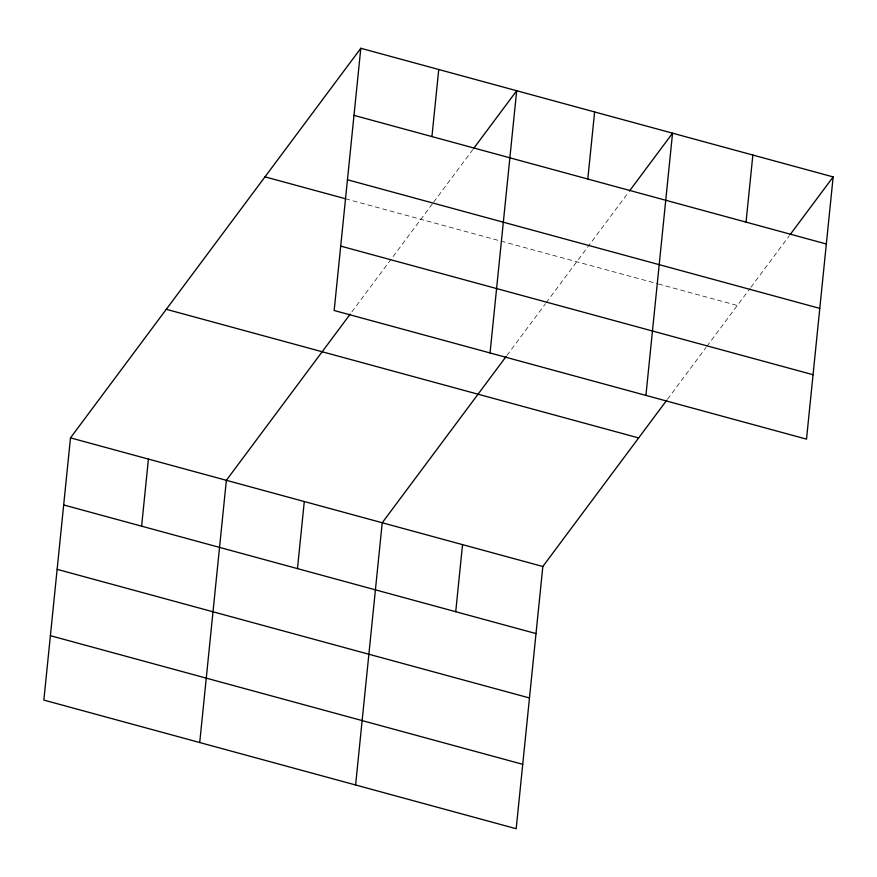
<?xml version="1.0" encoding="UTF-8"?>
<svg xmlns="http://www.w3.org/2000/svg" width="877" height="877" viewBox="0 0 877 877"><rect width="100%" height="100%" fill="white"/><g stroke="black" fill="none" stroke-linecap="round" stroke-linejoin="round"><path stroke-width="0.66" stroke-dasharray="4.38 3.29" d="M351.852 311.905L432.854 203.223M433.644 202.148L472.769 149.66M506.928 355.437L545.45 303.738M546.25 302.664L628.645 192.107M667.529 399.167L706.051 347.478M706.851 346.393L750.12 288.336M750.92 287.261L789.234 235.836M345.582 198.794L657.048 283.611M658.364 283.973L737.349 305.481"/><path stroke-width="1.32" d="M360.809 48.279L334.17 310.502L806.511 439.136L833.15 176.913L360.809 48.279L70.489 437.864L43.85 700.087L516.191 828.721L542.83 566.498L666.728 400.241M141.614 526.167L148.421 459.088M199.726 742.534L226.354 480.311L350.252 314.065M297.478 568.614L304.297 501.534M355.602 784.981L382.229 522.758L506.128 356.511M431.933 136.582L438.741 69.513M455.722 611.707L462.53 544.628M490.046 352.949L516.685 90.737L473.569 148.586M587.798 179.04L594.617 111.96M645.921 395.395L672.549 133.183L629.445 191.033M746.042 222.122L752.85 155.043M790.034 234.762L833.15 176.913M353.99 115.358L826.331 243.992M347.456 179.763L819.798 308.386M264.997 176.847L345.582 198.794M340.714 246.108L813.056 374.731M166.29 309.307L638.631 437.93M70.489 437.864L542.83 566.498M63.67 504.944L536.011 633.578M57.126 569.337L529.478 697.971M50.395 635.693L522.736 764.316"/></g></svg>
